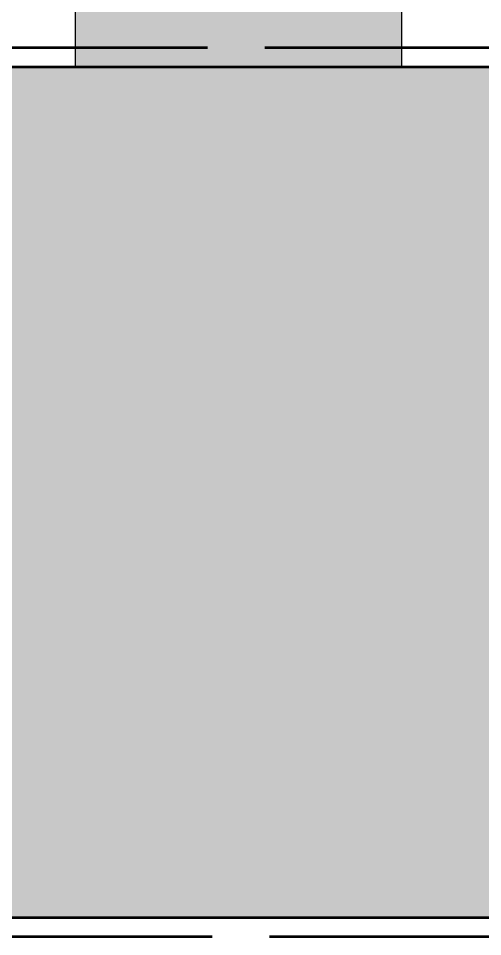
# Model space of a CAD drawing. Header units: millimetres. Extents: x -6059 to 35224, y -4267 to 4144.
# Drawn here: x 15696 to 16548, y -35 to 1649 of the extents above; entities that cross this region are included whole.
import ezdxf

# ---------------------------------------------------------------- set-up
doc = ezdxf.new("R2010")
doc.units = ezdxf.units.MM
doc.linetypes.add('DASH_494_106', pattern=[599.722222, 493.888889, -105.833333])
for name, color, linetype in [('GEOFAB', 5, 'Continuous'), ('MANHOLES', 7, 'Continuous'), ('MODULE_ART', 7, 'Continuous'), ('TANK', 7, 'Continuous')]:
    doc.layers.add(name, color=color, linetype=linetype)

# ---------------------------------------------------------------- blocks, each defined once
blk = doc.blocks.new('atlancube_face')
at = {"true_color": 0x000000}
blk.add_solid([(-1.8, -1.8), (1151.8, -1.8), (-1.8, 781.8), (1151.8, 781.8)], dxfattribs=at)

msp = doc.modelspace()

# ---------------------------------------------------------------- linework, layer by layer
at = {"layer": 'GEOFAB', "color": 5, "linetype": 'DASH_494_106', "lineweight": 53}
msp.add_lwpolyline([(-35.3, -35.3), (32235.3, -35.3), (32235.3, 1595.3), (-35.3, 1595.3)], close=True, dxfattribs=at)
at = {"layer": 'MANHOLES', "lineweight": 30}
msp.add_lwpolyline([(15800, 1560), (16400, 1560), (16400, 3000), (15800, 3000)], close=True, dxfattribs=at)
msp.add_lwpolyline([(15800, 1560), (16400, 1560), (16400, 3000), (15800, 3000)], close=True, dxfattribs=at)
at = {"layer": 'MANHOLES', "true_color": 0xb8b8b8}
msp.add_solid([(15800, 1560), (16400, 1560), (15800, 3000), (16400, 3000)], dxfattribs=at)
msp.add_solid([(15800, 1560), (16400, 1560), (15800, 3000), (16400, 3000)], dxfattribs=at)
at = {"layer": 'TANK', "lineweight": 53}
msp.add_lwpolyline([(0, 0), (32200, 0), (32200, 1560), (0, 1560)], close=True, dxfattribs=at)

# ---------------------------------------------------------------- block references
at = {"layer": 'MODULE_ART'}
for p in [(14950, 780), (16100, 780), (14950, 0), (16100, 0)]:
    msp.add_blockref('atlancube_face', p, dxfattribs=at)

doc.saveas('drawing.dxf')
